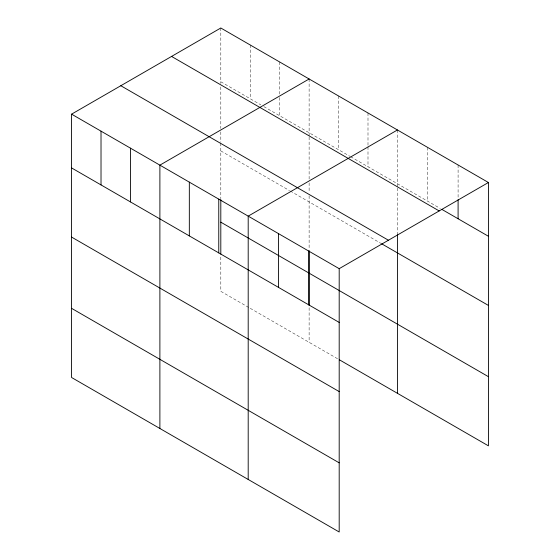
<?xml version="1.0" encoding="UTF-8"?>
<svg xmlns="http://www.w3.org/2000/svg" width="560" height="560" viewBox="0 0 560 560"><rect width="100%" height="100%" fill="white"/><g stroke="black" fill="none" stroke-linecap="round" stroke-linejoin="round"><path stroke-width="0.42" stroke-dasharray="2.8 2.1" d="M220.808 81.767L260.813 104.86M263.837 106.603L349.881 156.282M350.637 156.723L440.342 208.509M220.808 150.927L289.499 190.582M290.255 191.016L380.828 243.313M248.738 307.461L220.808 291.333L220.808 256.76M250.25 308.329L338.562 359.317M458.094 164.997L458.094 198.814M427.763 147.483L427.763 201.25M397.432 129.976L397.432 187.194M397.432 188.062L397.432 233.877M367.997 112.98L367.997 145.929M367.997 146.797L367.997 166.747M338.562 95.984L338.562 149.751M309.12 78.988L309.12 136.213M309.12 137.074L309.12 179.431M309.12 182.889L309.12 192.402M309.12 195.86L309.12 249.704M309.12 307.741L309.12 342.321M279.685 61.992L279.685 94.08M279.685 97.545L279.685 115.759M250.25 44.996L250.25 98.763M220.808 28L220.808 83.496M220.808 86.954L220.808 128.45M220.808 131.908L220.808 142.282M220.808 143.143L220.808 198.716"/><path stroke-width="0.84" d="M71.575 114.156L339.192 268.667L339.192 532L71.575 377.496L71.575 114.156L220.808 28L488.425 182.504L488.425 445.844L339.311 359.751M309.12 78.988L159.887 165.144L159.887 428.484M397.432 129.976L248.199 216.132L248.199 479.465M339.192 268.667L488.425 182.504M441.819 209.363L488.425 236.271M171.563 56.434L439.18 210.938M120.82 85.729L388.437 240.233M381.584 243.747L488.425 305.431M220.808 222.18L488.425 376.684M71.575 167.923L339.192 322.427M71.575 237.083L339.192 391.587M71.575 308.336L339.192 462.84M458.094 199.682L458.094 218.764M397.432 234.745L397.432 393.309M309.12 250.572L309.12 305.151M308.861 251.153L308.861 304.92M278.53 233.646L278.53 287.406M220.808 199.584L220.808 254.163M218.764 199.136L218.764 252.903M189.329 182.14L189.329 235.907M130.452 148.148L130.452 201.915M101.017 131.152L101.017 184.919"/></g></svg>
